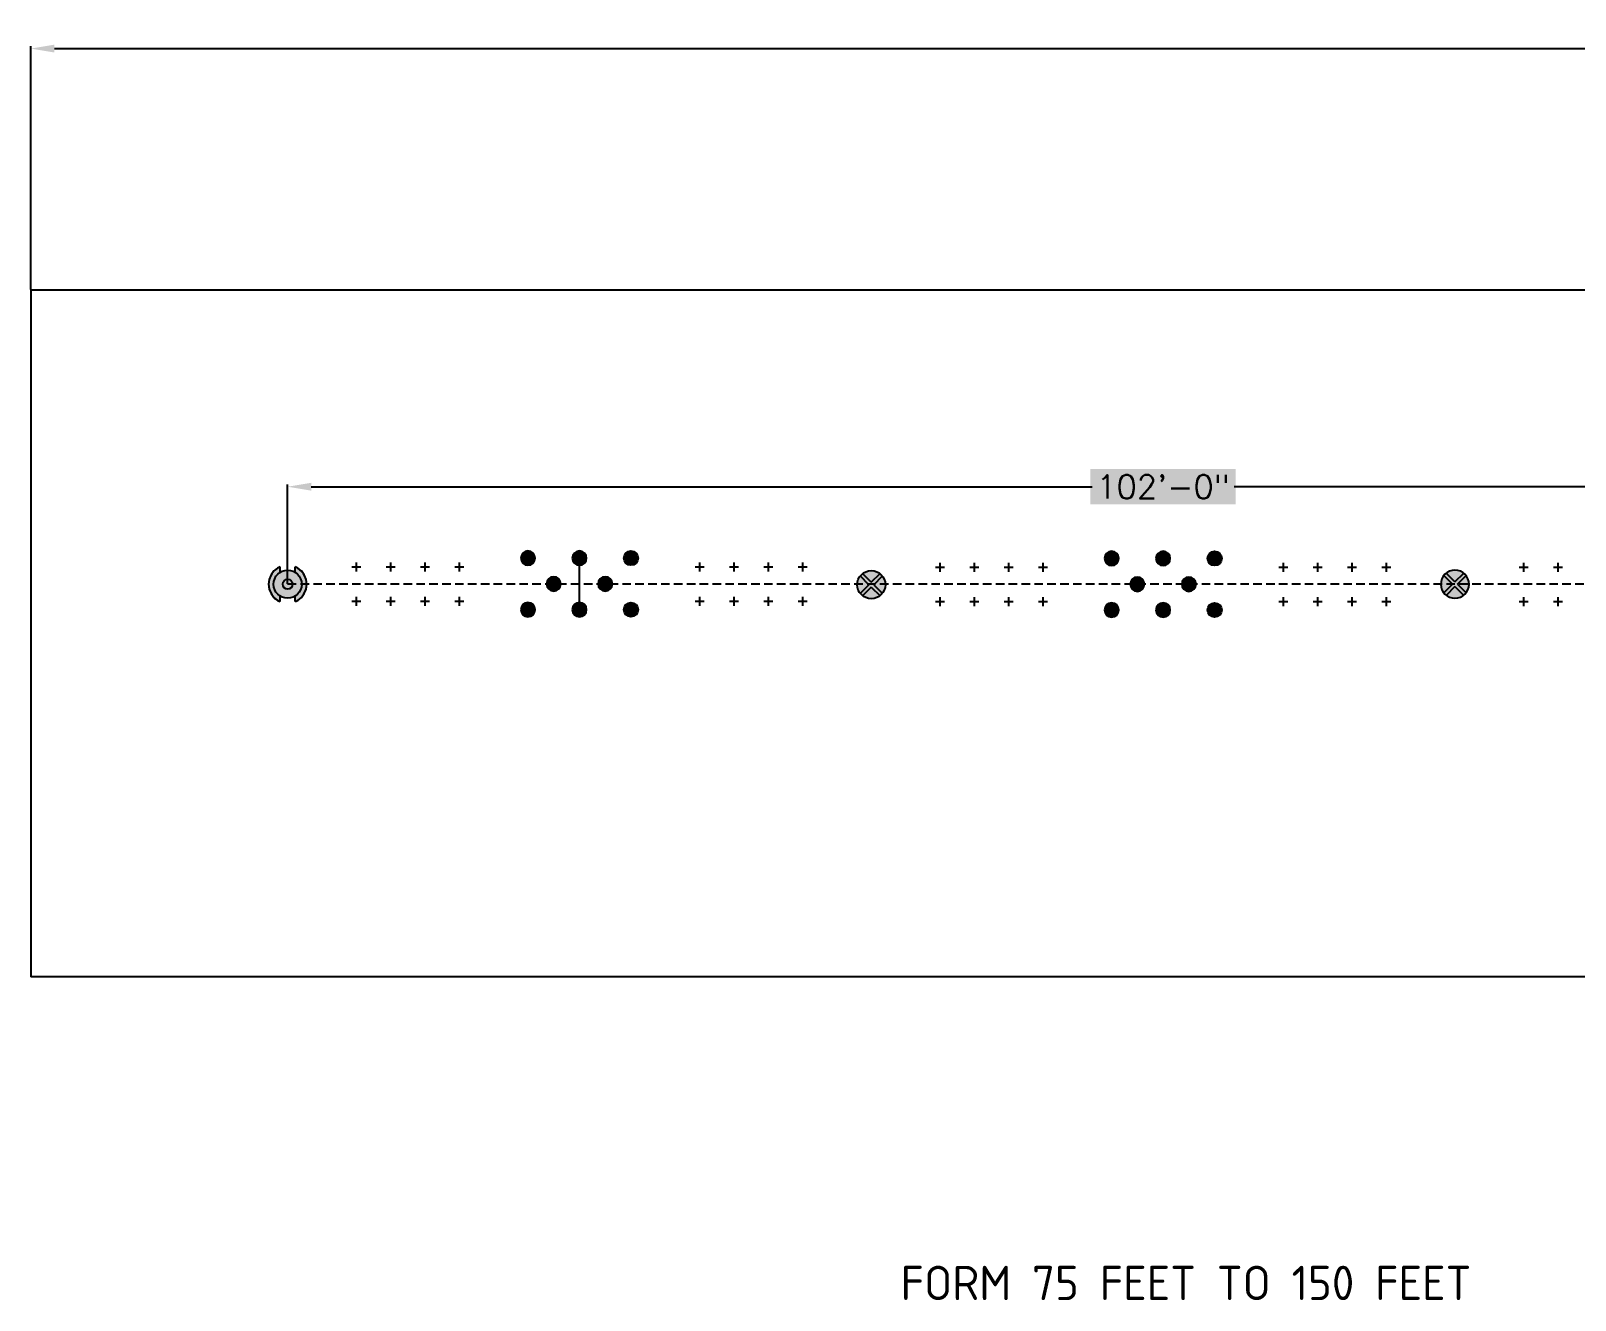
# Model space of a CAD drawing. Header units: feet. Extents: x -132 to 1786, y -308 to 228.
# Drawn here: x -128.2 to -38.2, y -159.1 to -85.2 of the extents above; entities that cross this region are included whole.
import ezdxf

# ---------------------------------------------------------------- set-up
doc = ezdxf.new("R2010")
doc.units = ezdxf.units.FT
doc.header["$MEASUREMENT"] = 0
doc.linetypes.add('DASHED', pattern=[0.75, 0.5, -0.25])
doc.layers.add('Product (Colored)', color=250, linetype='Continuous')
doc.layers.add('Product (Red Only)', color=1, linetype='Continuous')
doc.styles.add('ISO3098B', font='ISO3098B.SHX', dxfattribs={"height": 2})
doc.styles.add('Roman', font='romans')
doc.dimstyles.new('new style', dxfattribs={"dimscale": 2.75, "dimtxt": 0.5, "dimasz": 0.5, "dimexe": 0.05, "dimexo": 0.01, "dimgap": 0.05, "dimtad": 0, "dimdec": 0, "dimlfac": 12, "dimzin": 9, "dimdsep": 46, "dimlunit": 3, "dimtxsty": 'Roman', "dimcen": 0.09, "dimclrd": 5, "dimclre": 5, "dimclrt": 5, "dimadec": 0, "dimazin": 0, "dimtfac": 1, "dimtdec": 0, "dimtofl": 0, "dimtmove": 0, "dimatfit": 3, "dimfxl": 2.55, "dimtfill": 2, "dimtfillclr": 7, "dimtolj": 1, "dimtzin": 0, "dimlwd": -1, "dimlwe": -1, "dimarcsym": 0})

# ---------------------------------------------------------------- blocks, each defined once
blk = doc.blocks.new('*D314')
at = {"color": 5, "transparency": 16777216}
for p, q in [((-128.173, -100.292), (-128.173, -86.13)), ((-126.798, -86.267), (17.598, -86.267)), ((170.452, -86.267), (26.057, -86.267)), ((171.827, -100.292), (171.827, -86.13))]:
    blk.add_line(p, q, dxfattribs=at)
at = {"color": 5, "linetype": 'Continuous', "lineweight": 25, "transparency": 16777216}
for points in [[(-126.798, -86.038), (-126.798, -86.497), (-128.173, -86.267)], [(170.452, -86.038), (170.452, -86.497), (171.827, -86.267)]]:
    blk.add_solid(points, dxfattribs=at)
at = {"layer": 'Defpoints', "color": 0, "linetype": 'Continuous', "lineweight": 25, "transparency": 16777216}
for p in [(171.827, -86.267), (-128.173, -100.32), (171.827, -100.32)]:
    blk.add_point(p, dxfattribs=at)
at = {"color": 5, "linetype": 'Continuous', "lineweight": 25, "transparency": 16777216, "insert": (21.827, -86.267), "char_height": 1.375, "attachment_point": 5, "style": 'Roman', "bg_fill": 1, "box_fill_scale": 1.25, "bg_fill_color": 7, "bg_fill_true_color": 16777215, "bg_fill_transparency": 0}
blk.add_mtext('\\A1;300\'-0"', dxfattribs=at)
blk = doc.blocks.new('20 FOOT GEPS')
at = {"layer": 'Product (Red Only)'}
h = blk.add_hatch(color=3, dxfattribs=at)
h.dxf.hatch_style = 1
h.paths.add_polyline_path([(0.506, 0.645, 0.345381), (-0.506, 0.645), (0, 0.139)])
h.paths.add_polyline_path([(0.645, 0.506), (0.139, 0), (0.645, -0.506, 0.167827), (0.82, 0, 0.167827)])
h.paths.add_polyline_path([(0, -0.139), (-0.506, -0.645, 0.345381), (0.506, -0.645)])
h.paths.add_polyline_path([(-0.645, 0.506, 0.167827), (-0.82, 0, 0.167827), (-0.645, -0.506), (-0.139, 0)])
at = {"layer": 'Product (Red Only)', "true_color": 0x000000}
h = blk.add_hatch(color=18, dxfattribs=at)
h.dxf.hatch_style = 1
h.paths.add_polyline_path([(0.645, 0.506, 0.060218), (0.506, 0.645), (0, 0.139), (-0.506, 0.645, 0.060218), (-0.645, 0.506), (-0.139, 0), (-0.645, -0.506, 0.060218), (-0.506, -0.645), (0, -0.139), (0.506, -0.645, 0.060218), (0.645, -0.506), (0.139, 0)])
at = {"layer": 'Product (Red Only)', "color": 18, "true_color": 0x000000}
for p, q in [((-0.139, 0), (-0.65, 0.51)), ((0, 0.139), (-0.51, 0.65)), ((0, 0.139), (0.51, 0.65)), ((0.139, 0), (0.65, 0.51)), ((0.139, 0), (0.65, -0.51)), ((-0.139, 0), (-0.65, -0.51)), ((0, -0.139), (-0.51, -0.65)), ((0, -0.139), (0.51, -0.65))]:
    blk.add_line(p, q, dxfattribs=at)
blk.add_circle((0, 0), 0.82, dxfattribs=at)
blk = doc.blocks.new('12m GEPS')
at = {"layer": 'Product (Red Only)', "true_color": 0x000000}
h = blk.add_hatch(color=18, dxfattribs=at)
h.dxf.hatch_style = 1
h.paths.add_polyline_path([(-0.088, 0, 1), (0.088, 0, 1)])
h.paths.add_polyline_path([(0.135, 0.31), (0.135, 0.257), (0.135, 0.21, -0.255267), (0.25, 0, -0.255267), (0.135, -0.21), (0.135, -0.31, 0.654654)])
h.paths.add_polyline_path([(-0.135, 0.31, 0.654654), (-0.135, -0.31), (-0.135, -0.257), (-0.135, -0.21, -0.255267), (-0.25, 0, -0.255267), (-0.135, 0.21)])
at = {"layer": 'Product (Red Only)', "true_color": 0xf8991e}
h = blk.add_hatch(color=30, dxfattribs=at)
h.dxf.hatch_style = 1
edge = h.paths.add_edge_path()
edge.add_arc((0, 0), 0.0878, 0, 360)
edge = h.paths.add_edge_path()
edge.add_arc((0, 0), 0.25, 0, 180)
edge.add_arc((0, 0), 0.25, 180, 360)
at = {"layer": 'Product (Red Only)', "color": 18, "true_color": 0x000000}
for p, q in [((-0.135, 0.31), (-0.135, 0.21)), ((0.135, 0.31), (0.135, 0.257)), ((0.135, 0.31), (0.135, 0.21)), ((-0.135, -0.21), (-0.135, -0.31)), ((-0.135, -0.257), (-0.135, -0.31)), ((0.135, -0.21), (0.135, -0.31)), ((0.135, -0.257), (0.135, -0.31))]:
    blk.add_line(p, q, dxfattribs=at)
for radius in [0.25, 0.0878]:
    blk.add_circle((0, 0), radius, dxfattribs=at)
for start, end in [(113.5782, 246.4218), (121.3323, 238.6677), (293.5782, 66.4218), (301.3323, 58.6677)]:
    blk.add_arc((0, 0), 0.338, start, end, dxfattribs=at)
blk = doc.blocks.new('40 FOOT GEPS')
at = {"layer": 'Product (Red Only)', "color": 18, "true_color": 0x000000}
blk.add_circle((0, 0), 0.25, dxfattribs=at)
blk.add_blockref('12m GEPS', (0, 0), dxfattribs=at)
blk = doc.blocks.new('Purple BSTR')
at = {"layer": 'Product (Colored)', "transparency": 33554687}
h = blk.add_hatch(color=200, dxfattribs=at)
h.dxf.hatch_style = 1
edge = h.paths.add_edge_path()
edge.add_arc((0, 0), 0.025, 0, 360)
at = {"layer": 'Product (Colored)', "color": 200}
for p, q in [((-0.025, 0), (-0.077, 0)), ((0.025, 0), (-0.025, 0)), ((0, 0.077), (0, 0.025)), ((0, 0.025), (0, -0.025)), ((0.077, 0), (0.025, 0)), ((0, -0.025), (0, -0.077))]:
    blk.add_line(p, q, dxfattribs=at)
blk = doc.blocks.new('BSTR Single')
at = {"transparency": 33554687}
h = blk.add_hatch(color=256, dxfattribs=at)
h.dxf.hatch_style = 1
edge = h.paths.add_edge_path()
edge.add_arc((0, 0), 0.025, 0, 360)
for p, q in [((-0.025, 0), (-0.077, 0)), ((0, 0.077), (0, 0.025)), ((0.077, 0), (0.025, 0)), ((0, -0.025), (0, -0.077))]:
    blk.add_line(p, q)
blk.add_blockref('Purple BSTR', (0, 0))
blk = doc.blocks.new('1.5m GEPS')
at = {"layer": 'Product (Red Only)'}
h = blk.add_hatch(color=1, dxfattribs=at)
h.dxf.hatch_style = 1
h.paths.add_polyline_path([(-0.125, 0, 1), (0.125, 0, 1)])
at = {"layer": 'Product (Red Only)', "color": 18, "true_color": 0x000000}
blk.add_circle((0, 0), 0.125, dxfattribs=at)
blk = doc.blocks.new('3 m GEPS')
at = {"layer": 'Product (Red Only)', "true_color": 0xa1e7fc}
h = blk.add_hatch(color=141, dxfattribs=at)
h.dxf.hatch_style = 1
edge = h.paths.add_edge_path(flags=16)
edge.add_arc((0, 0), 0.0458, 0, 360)
edge = h.paths.add_edge_path()
edge.add_arc((0, 0), 0.125, 180, 360)
edge.add_arc((0, 0), 0.125, 0, 180)
at = {"layer": 'Product (Red Only)', "true_color": 0x000000}
h = blk.add_hatch(color=18, dxfattribs=at)
h.dxf.hatch_style = 1
edge = h.paths.add_edge_path()
edge.add_arc((0, 0), 0.0458, 0, 360)
at = {"layer": 'Product (Red Only)', "color": 18, "true_color": 0x000000}
for radius in [0.125, 0.0456]:
    blk.add_circle((0, 0), radius, dxfattribs=at)
blk = doc.blocks.new('*D316')
at = {"color": 5, "transparency": 16777216}
for p, q in [((-113.215, -117.429), (-113.215, -111.642)), ((-111.84, -111.78), (-66.346, -111.78)), ((-12.59, -111.78), (-58.083, -111.78)), ((-11.215, -115.154), (-11.215, -111.642))]:
    blk.add_line(p, q, dxfattribs=at)
at = {"color": 5, "linetype": 'Continuous', "lineweight": 25, "transparency": 16777216}
for points in [[(-111.84, -111.55), (-111.84, -112.009), (-113.215, -111.78)], [(-12.59, -111.55), (-12.59, -112.009), (-11.215, -111.78)]]:
    blk.add_solid(points, dxfattribs=at)
at = {"layer": 'Defpoints', "color": 0, "linetype": 'Continuous', "lineweight": 25, "transparency": 16777216}
for p in [(-113.215, -111.78), (-11.215, -115.181), (-113.215, -117.456)]:
    blk.add_point(p, dxfattribs=at)
at = {"color": 5, "linetype": 'Continuous', "lineweight": 25, "transparency": 16777216, "insert": (-62.215, -111.78), "char_height": 1.375, "attachment_point": 5, "style": 'Roman', "bg_fill": 1, "box_fill_scale": 1.25, "bg_fill_color": 7, "bg_fill_true_color": 16777215, "bg_fill_transparency": 0}
blk.add_mtext('\\A1;102\'-0"', dxfattribs=at)

msp = doc.modelspace()

# ---------------------------------------------------------------- linework, layer by layer
at = {"linetype": 'Continuous', "lineweight": 25}
for p, q in [((-128.173, -100.32), (171.827, -100.32)), ((-128.173, -100.32), (-128.173, -140.32)), ((-96.215, -118.938), (-96.215, -115.938)), ((171.827, -140.32), (-128.173, -140.32))]:
    msp.add_line(p, q, dxfattribs=at)
at = {"color": 1, "linetype": 'DASHED'}
msp.add_line((-113.215, -117.429), (33.785, -117.429), dxfattribs=at)

# ---------------------------------------------------------------- block references
at = {"color": 18, "true_color": 0x000000, "xscale": -3.333333333333485, "yscale": 3.333333333333414, "zscale": 3.333333333333417, "rotation": 359.9999999999965}
for name, p in [('1.5m GEPS', (-99.215, -115.938)), ('1.5m GEPS', (-96.215, -115.938)), ('1.5m GEPS', (-65.215, -115.956)), ('1.5m GEPS', (-62.215, -115.956)), ('3 m GEPS', (-97.715, -117.438)), ('3 m GEPS', (-94.715, -117.438)), ('3 m GEPS', (-63.715, -117.456)), ('3 m GEPS', (-60.715, -117.456)), ('1.5m GEPS', (-99.215, -118.938)), ('1.5m GEPS', (-96.215, -118.938)), ('1.5m GEPS', (-65.215, -118.956)), ('1.5m GEPS', (-62.215, -118.956))]:
    msp.add_blockref(name, p, dxfattribs=at)
at = {"color": 18, "true_color": 0x000000, "xscale": 3.333333333333485, "yscale": 3.333333333333485, "zscale": 3.333333333333485}
for p in [(-93.215, -115.938), (-59.215, -115.956), (-93.215, -118.938), (-59.215, -118.956)]:
    msp.add_blockref('1.5m GEPS', p, dxfattribs=at)
at = {"layer": 'Product (Red Only)', "color": 18, "true_color": 0x000000, "xscale": 3.280799999999999, "yscale": 3.280799999999999, "zscale": 3.280799999999999, "rotation": 179.9999999999975}
msp.add_blockref('40 FOOT GEPS', (-113.215, -117.456), dxfattribs=at)
at = {"layer": 'Product (Red Only)', "xscale": 3.333333999999923, "yscale": 3.333333999999923, "zscale": 3.333333999999923}
for p in [(-109.215, -116.456), (-107.215, -116.456), (-105.215, -116.456), (-103.215, -116.456), (-89.215, -116.456), (-87.215, -116.456), (-85.215, -116.456), (-83.215, -116.456), (-75.215, -116.475), (-73.215, -116.475), (-71.215, -116.475), (-69.215, -116.475), (-55.215, -116.475), (-53.215, -116.475), (-51.215, -116.475), (-49.215, -116.475), (-41.215, -116.475), (-39.215, -116.475), (-109.215, -118.456), (-107.215, -118.456), (-105.215, -118.456), (-103.215, -118.456), (-89.215, -118.456), (-87.215, -118.456), (-85.215, -118.456), (-83.215, -118.456), (-75.215, -118.475), (-73.215, -118.475), (-71.215, -118.475), (-69.215, -118.475), (-55.215, -118.475), (-53.215, -118.475), (-51.215, -118.475), (-49.215, -118.475), (-41.215, -118.475), (-39.215, -118.475)]:
    msp.add_blockref('BSTR Single', p, dxfattribs=at)
at = {"layer": 'Product (Red Only)', "color": 18, "true_color": 0x000000, "rotation": 179.9999999999976}
msp.add_blockref('20 FOOT GEPS', (-79.215, -117.484), dxfattribs=at)
at = {"layer": 'Product (Red Only)', "color": 18, "true_color": 0x000000, "xscale": -1}
msp.add_blockref('20 FOOT GEPS', (-45.215, -117.456), dxfattribs=at)

# ---------------------------------------------------------------- texts
at = {"linetype": 'DASHED', "lineweight": 25, "insert": (-77.508, -157.145), "char_height": 2, "width": 117.57405, "attachment_point": 1, "style": 'ISO3098B'}
msp.add_mtext('FORM 75 FEET TO 150 FEET', dxfattribs=at)

# ---------------------------------------------------------------- dimensions: what is measured, and where the dimension line sits
at = {"linetype": 'Continuous', "lineweight": 25}
dim = msp.add_linear_dim(base=(171.827, -86.267), p1=(-128.173, -100.32), p2=(171.827, -100.32), dimstyle='new style', dxfattribs=at)
dim.commit()
dim.dimension.update_dxf_attribs({"geometry": '*D314', "text_midpoint": (21.827, -86.267), "dimtype": 160})
dim = msp.add_linear_dim(base=(-113.215, -111.78), p1=(-11.215, -115.181), p2=(-113.215, -117.456), dimstyle='new style', dxfattribs=at)
dim.commit()
dim.dimension.update_dxf_attribs({"geometry": '*D316', "text_midpoint": (-62.215, -111.78)})

doc.saveas('drawing.dxf')
